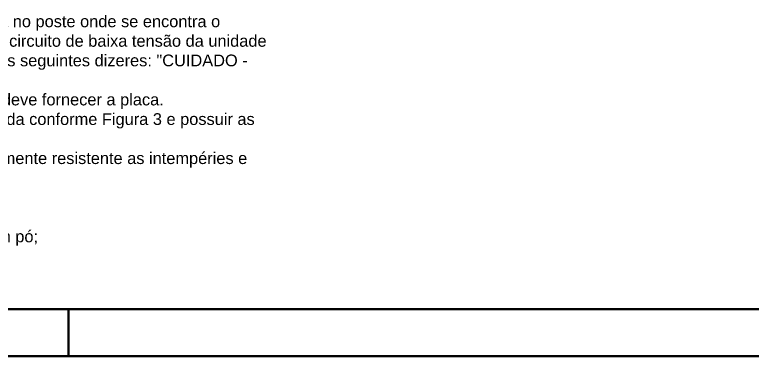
# Model space of a CAD drawing. Header units: metres. Extents: x 95 to 7567, y -8045 to 7254.
# Drawn here: x 369.2 to 526.5, y -8044.8 to -7972 of the extents above; entities that cross this region are included whole.
import ezdxf

# ---------------------------------------------------------------- set-up
doc = ezdxf.new("R2010")
doc.units = ezdxf.units.M
for name, color, linetype, lineweight in [('PRANCHA EXT', 7, 'Continuous', 40), ('PRANCHA INT', 7, 'Continuous', 40), ('TXT-02', 7, 'Continuous', 20)]:
    doc.layers.add(name, color=color, linetype=linetype, lineweight=lineweight)
doc.styles.add('arial', font='arial.ttf')

msp = doc.modelspace()

# ---------------------------------------------------------------- linework, layer by layer
at = {"layer": 'PRANCHA EXT'}
msp.add_line((94.61, -8044.76), (935.61, -8044.76), dxfattribs=at)
at = {"layer": 'PRANCHA INT'}
for p, q in [((119.61, -8034.76), (925.61, -8034.76)), ((380.61, -8044.76), (380.61, -8034.76))]:
    msp.add_line(p, q, dxfattribs=at)

# ---------------------------------------------------------------- texts
at = {"layer": 'TXT-02', "color": 7, "insert": (297.88, -7972.12), "char_height": 3, "attachment_point": 1, "style": 'arial'}
msp.add_mtext_dynamic_manual_height_columns('{\\H0.83333x;Deve ser instalada uma placa de advertência no poste onde se encontra o transformador de distribuição que alimenta o circuito de baixa tensão da unidade consumidora com geração distribuída, com os seguintes dizeres: "CUIDADO - GERAÇÃO DISTRIBUÍDA NO CIRCUITO". \\PQuando solicitado pela LIGHT, o acessante deve fornecer a placa. \\PA placa de advertência deve ser confeccionada conforme Figura 3 e possuir as seguintes características: \\P-^Imaterial: chapa de fibra de vidro altamente resistente as intempéries e corrosão, cantos arredondados; \\P-^Idimensões da placa: 140 x 270 mm; \\H1.83909x; \\H0.54375x;\\P-^Icor do fundo: amarela, em epóxi; \\H1.57236x; \\H0.63599x;\\P-^Iletras: cor preta, tinta eletrostática em pó; \\H1.64967x; }', width=132.7864, gutter_width=5499.53, heights=[6373.59], dxfattribs=at)

doc.saveas('drawing.dxf')
